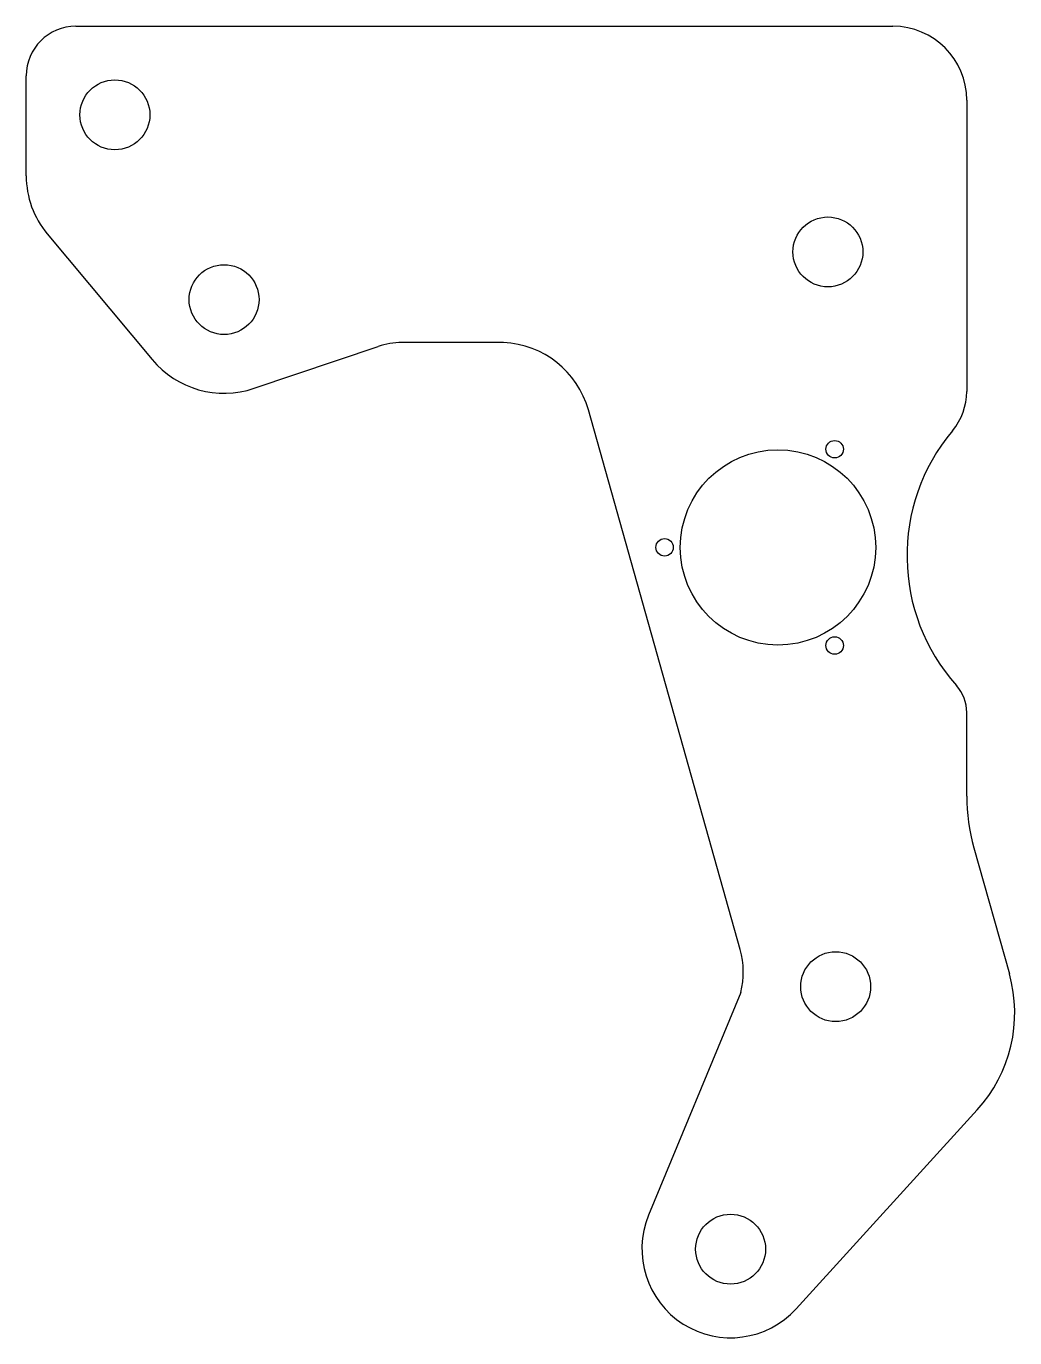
# Model space of a CAD drawing. Header units: millimetres. Extents: x -114 to 27, y -198 to -10.
import ezdxf

# ---------------------------------------------------------------- set-up
doc = ezdxf.new("R2010")
doc.units = ezdxf.units.MM
doc.layers.add('Sketch017', color=7, linetype='CONTINUOUS')

msp = doc.modelspace()

# ---------------------------------------------------------------- linework, layer by layer
at = {"layer": 'Sketch017'}
for p, q in [((-107.233, -10.4289, 6.36), (9.63997, -10.4289, 6.36)), ((-114.323, -31.8601, 6.36), (-114.323, -17.5189, 6.36)), ((20.1997, -20.9886, 6.36), (20.1997, -31.7867, 6.36)), ((20.1997, -31.7867, 6.36), (20.1997, -62.6879, 6.36)), ((-111.327, -40.1316, 6.36), (-96.3196, -58.1342, 6.36)), ((-81.7353, -62.2491, 6.36), (-63.9802, -56.2487, 6.36)), ((-46.0516, -55.6931, 6.36), (-60.6008, -55.6931, 6.36)), ((-12.1908, -142.568, 6.36), (-33.914, -65.3325, 6.36)), ((20.1997, -120.6, 6.36), (20.1997, -108.636, 6.36)), ((21.2204, -127.999, 6.36), (26.3002, -146.06, 6.36)), ((-12.1338, -148.706, 6.36), (-25.3007, -180.605, 6.36)), ((21.7022, -165.518, 6.36), (-4.19584, -193.98, 6.36))]:
    msp.add_line(p, q, dxfattribs=at)
for centre, radius in [((-101.643, -23.1089), 5), ((0.34478, -42.7273), 5), ((-86.0259, -49.5531), 5), ((-6.79748, -85.0123), 13.975), ((1.31173, -70.9668), 1.25), ((-23.0159, -85.0123), 1.25), ((1.31173, -99.0579), 1.25), ((1.45482, -147.878), 5), ((-13.5769, -185.445), 5)]:
    msp.add_circle(centre, radius, dxfattribs=at)
for centre, radius, start, end in [((-107.233, -17.5189, 6.36), 7.09007, 90, 180), ((9.63997, -20.9886, 6.36), 10.5598, 0, 90), ((-101.405, -31.8601, 6.36), 12.9178, 180, -140.185), ((-60.6008, -66.2484, 6.36), 10.5553, 90, 108.673), ((-46.6569, -68.9166, 6.36), 13.2373, 15.7092, 87.3794), ((-86.0259, -49.5531, 6.36), 13.4013, -140.185, -71.3273), ((11.4226, -62.6879, 6.36), 8.7771, -39.9146, 0), ((39.5475, -86.2162, 6.36), 27.8915, 140.085, -138.279), ((14.4026, -108.636, 6.36), 5.79715, 0, 41.7213), ((47.5262, -120.6, 6.36), 27.3265, 180, -164.291), ((-23.4771, -145.742, 6.36), 11.7242, -14.644, 15.7092), ((6.4521, -151.642, 6.36), 20.6182, -42.2993, 15.7092), ((-13.5769, -185.445, 6.36), 12.6833, 157.571, -42.2993)]:
    msp.add_arc(centre, radius, start, end, dxfattribs=at)

doc.saveas('drawing.dxf')
